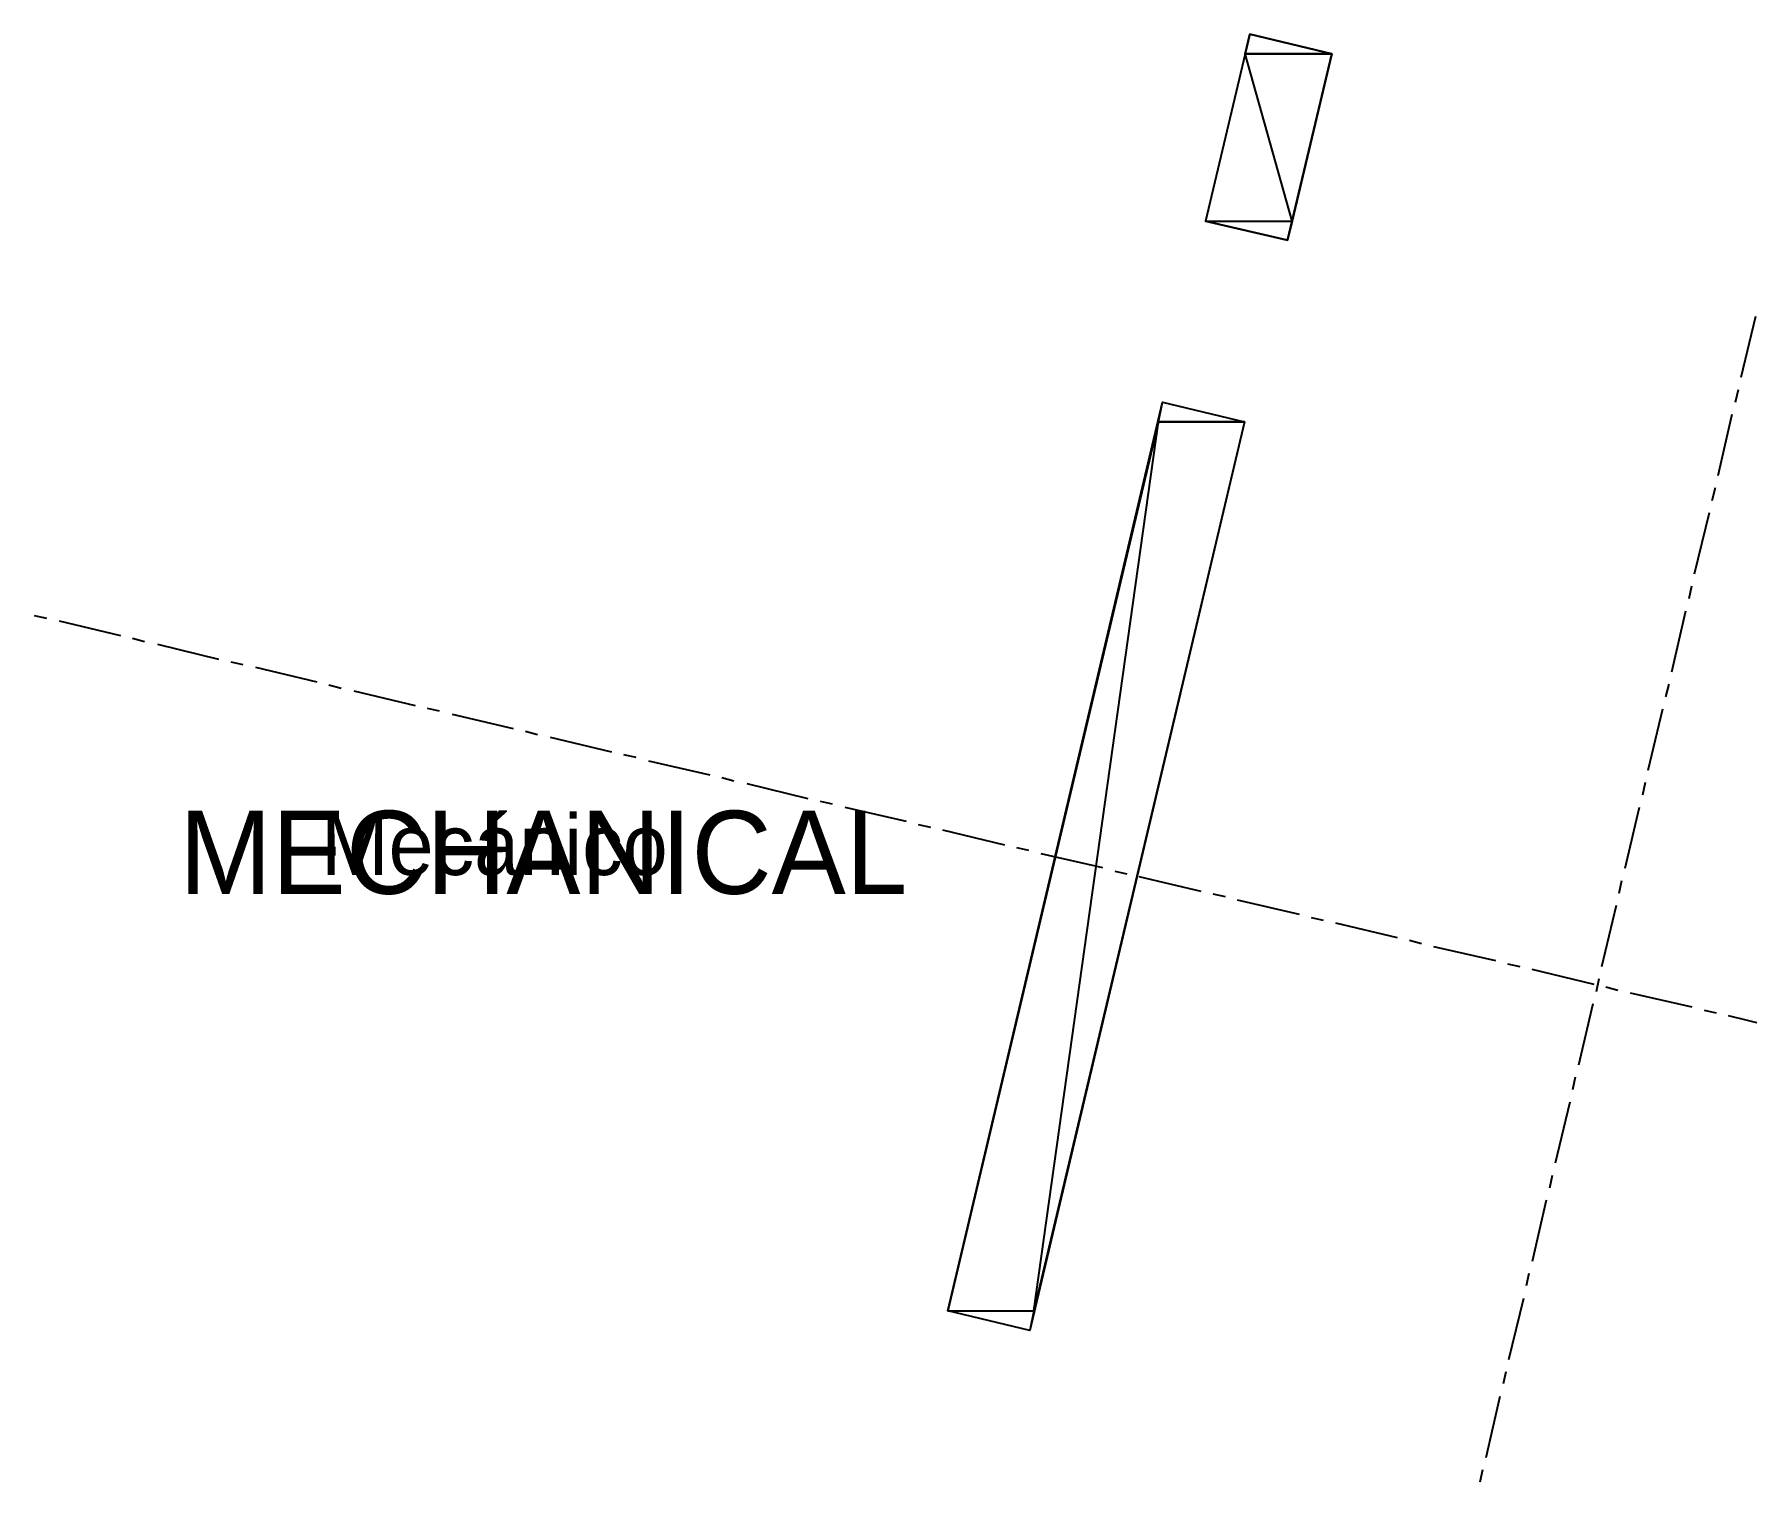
# Model space of a CAD drawing. Header units: feet. Extents: x -84 to 198, y -22 to 181.
# Drawn here: x 43.92 to 77.86, y 76.1 to 104.79 of the extents above; entities that cross this region are included whole.
import ezdxf
from ezdxf.enums import TextEntityAlignment as Align

# ---------------------------------------------------------------- set-up
doc = ezdxf.new("R2010")
doc.units = ezdxf.units.FT
for name, color, linetype in [('A-LINEA', 7, 'CONTINUOUS'), ('A-MURO-CONCRETO', 8, 'CONTINUOUS'), ('A-NOMBRE-ESPACIO', 2, 'CONTINUOUS'), ('A-TEXTO-PDF', 3, 'CONTINUOUS')]:
    doc.layers.add(name, color=color, linetype=linetype)

msp = doc.modelspace()

# ---------------------------------------------------------------- linework, layer by layer
at = {"layer": 'A-LINEA'}
for p, q in [((77.7467, 97.9911), (78.04, 99.2044)), ((77.64, 97.4978), (77.6933, 97.7511)), ((77.2933, 96.0444), (77.5733, 97.2578)), ((77.1733, 95.5511), (77.24, 95.8044)), ((76.8267, 94.0978), (77.12, 95.3111)), ((76.72, 93.6044), (76.7733, 93.8578)), ((76.3733, 92.1511), (76.6533, 93.3644)), ((43.92, 93.2711), (44.16, 93.2178)), ((44.4133, 93.1644), (45.6267, 92.8711)), ((45.8667, 92.8178), (46.1067, 92.7511)), ((46.36, 92.6978), (47.5733, 92.4044)), ((47.8133, 92.3511), (48.0533, 92.2978)), ((48.3067, 92.2444), (49.52, 91.9511)), ((49.76, 91.8978), (50, 91.8311)), ((50.2533, 91.7778), (51.4667, 91.4844)), ((76.2533, 91.6578), (76.32, 91.9111)), ((51.7067, 91.4311), (51.9467, 91.3778)), ((52.2, 91.3111), (53.4133, 91.0311)), ((75.9067, 90.2044), (76.2, 91.4178)), ((53.6533, 90.9778), (53.8933, 90.9111)), ((54.1467, 90.8578), (55.36, 90.5644)), ((55.6, 90.5111), (55.84, 90.4578)), ((56.0933, 90.3911), (57.3067, 90.1111)), ((57.5467, 90.0578), (57.7867, 89.9911)), ((75.8, 89.7111), (75.8533, 89.9644)), ((58.04, 89.9378), (59.2533, 89.6444)), ((59.4933, 89.5911), (59.7333, 89.5378)), ((59.9867, 89.4711), (61.2, 89.1911)), ((75.4533, 88.2578), (75.7333, 89.4711)), ((61.44, 89.1244), (61.68, 89.0711)), ((61.92, 89.0178), (63.1467, 88.7244)), ((63.3867, 88.6711), (63.6267, 88.6178)), ((63.8667, 88.5511), (65.0933, 88.2711)), ((65.3333, 88.2044), (65.5733, 88.1511)), ((65.8133, 88.0978), (67.04, 87.8044)), ((75.3333, 87.7644), (75.3867, 88.0178)), ((67.28, 87.7511), (67.52, 87.6978)), ((67.76, 87.6311), (68.9867, 87.3511)), ((69.2267, 87.2844), (69.4667, 87.2311)), ((74.9867, 86.3111), (75.28, 87.5244)), ((69.7067, 87.1778), (70.9333, 86.8844)), ((71.1733, 86.8311), (71.4133, 86.7644)), ((71.6533, 86.7111), (72.88, 86.4311)), ((73.12, 86.3644), (73.36, 86.3111)), ((73.6, 86.2578), (74.8267, 85.9644)), ((74.88, 85.8178), (74.9333, 86.0711)), ((75.0667, 85.9111), (75.3067, 85.8444)), ((74.5333, 84.3644), (74.8133, 85.5778)), ((75.5467, 85.7911), (76.7733, 85.5111)), ((77.0133, 85.4444), (77.2533, 85.3911)), ((77.4933, 85.3378), (78.7067, 85.0444)), ((74.4133, 83.8711), (74.4667, 84.1244)), ((74.0667, 82.4178), (74.36, 83.6311)), ((73.96, 81.9244), (74.0133, 82.1778)), ((73.6133, 80.4711), (73.8933, 81.6844)), ((73.4933, 79.9911), (73.5467, 80.2311)), ((73.1467, 78.5244), (73.44, 79.7378)), ((73.04, 78.0444), (73.0933, 78.2844)), ((72.6933, 76.5778), (72.9733, 77.7911)), ((72.5733, 76.0978), (72.6267, 76.3378))]:
    msp.add_line(p, q, dxfattribs=at)
for points in [[(68.76, 100.7111), (69.64, 104.4044), (68.0133, 104.7911), (67.1333, 101.0844), (68.76, 100.7111)], [(67.9067, 97.1111), (63.6533, 79.0978), (62.0267, 79.4844), (66.28, 97.4978), (67.9067, 97.1111)]]:
    msp.add_lwpolyline(points, dxfattribs=at)
at = {"layer": 'A-MURO-CONCRETO'}
for points in [[(68.0133, 104.7911), (69.64, 104.4044), (67.92, 104.4044), (68.0133, 104.7911), (68.0133, 104.7911)], [(67.92, 104.4044), (67.1333, 101.0844), (68.8533, 101.0844), (67.92, 104.4044)], [(67.92, 104.4044), (69.64, 104.4044), (68.8533, 101.0844), (67.92, 104.4044), (67.92, 104.4044)], [(67.1333, 101.0844), (68.8533, 101.0844), (68.76, 100.7111), (67.1333, 101.0844), (67.1333, 101.0844)], [(66.28, 97.4978), (67.9067, 97.1111), (66.2, 97.1111), (66.28, 97.4978), (66.28, 97.4978)], [(66.2, 97.1111), (62.0267, 79.4844), (63.7333, 79.4844), (66.2, 97.1111)], [(66.2, 97.1111), (67.9067, 97.1111), (63.7333, 79.4844), (66.2, 97.1111), (66.2, 97.1111)], [(62.0267, 79.4844), (63.7333, 79.4844), (63.6533, 79.0978), (62.0267, 79.4844), (62.0267, 79.4844)]]:
    msp.add_lwpolyline(points, dxfattribs=at)

# ---------------------------------------------------------------- texts
at = {"layer": 'A-NOMBRE-ESPACIO'}
msp.add_text('Mecánico', height=1.2, dxfattribs=at).set_placement((53.04, 88.1244), align=Align.CENTER)
at = {"layer": 'A-TEXTO-PDF'}
msp.add_text('MECHANICAL', height=1.646, dxfattribs=at).set_placement((54.0113, 87.7518), align=Align.CENTER)

doc.saveas('drawing.dxf')
